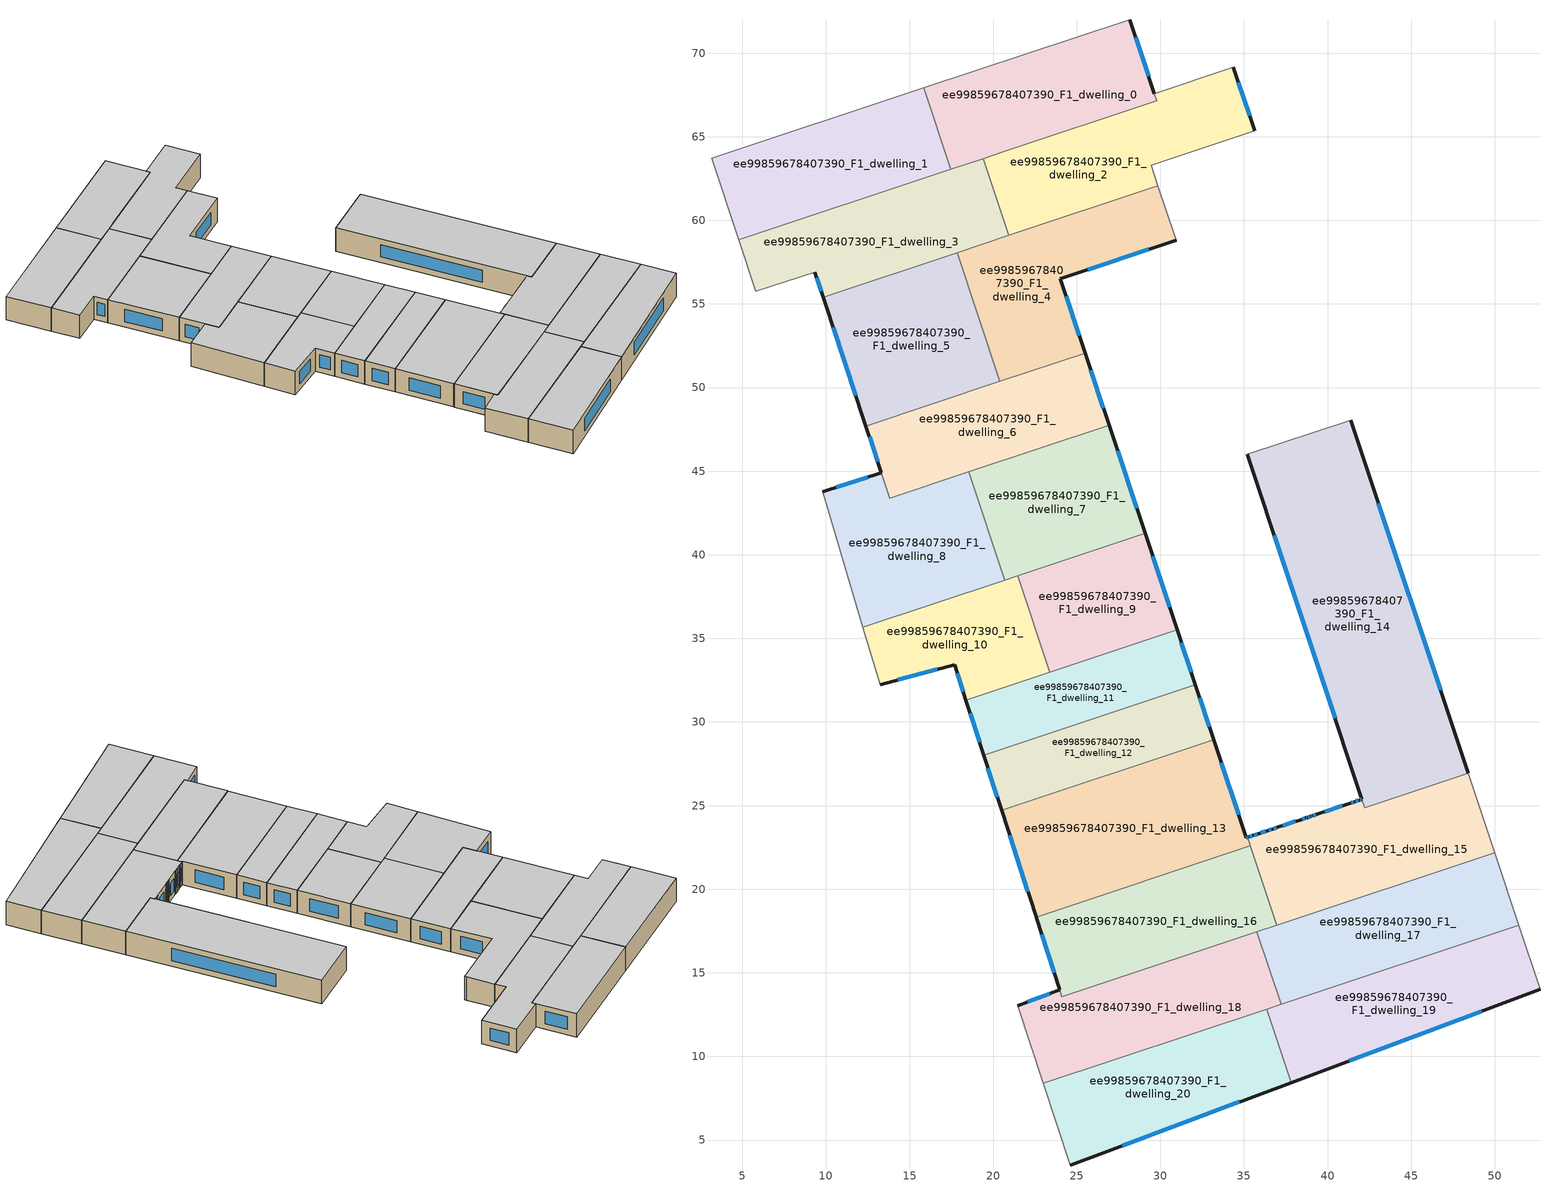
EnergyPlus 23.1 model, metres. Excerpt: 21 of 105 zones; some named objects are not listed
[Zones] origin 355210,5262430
ee99859678407390_F1_dwelling_0
 floor to ee99859678407390_F0_dwelling_0 (EU_floor_Construction): 28.17,71.99 29.78,67.15 17.46,63.05 15.84,67.92 z3
 wall outside (EU_wall_Construction): 29.64,67.58 28.17,71.99 z3:6
 wall to ee99859678407390_F1_dwelling_1 (EU_wall_Construction): 15.84,67.92 17.46,63.05 z3:6
 wall adiabatic (EU_wall_Construction): 28.17,71.99 15.84,67.92 z3:6
 wall to ee99859678407390_F1_dwelling_3 (EU_wall_Construction): 17.46,63.05 19.4,63.69 z3:6
 wall to ee99859678407390_F1_dwelling_2 (EU_wall_Construction): 20.61,64.1 29.78,67.15 29.64,67.58 / 19.4,63.69 20.61,64.09 z3:6
 window (EU_Window_Construction): 29.29,68.62 28.52,70.95 z3.7:5.3
 ceiling to ee99859678407390_F2_dwelling_0 (EU_floor_Construction): 29.78,67.15 28.17,71.99 15.84,67.92 17.46,63.05 z6
ee99859678407390_F1_dwelling_1
 floor to ee99859678407390_F0_dwelling_1 (EU_floor_Construction): 15.84,67.92 17.46,63.05 4.78,58.83 3.16,63.72 z3
 wall adiabatic (EU_wall_Construction): 15.84,67.92 3.16,63.72 4.78,58.83 z3:6
 wall to ee99859678407390_F1_dwelling_3 (EU_wall_Construction): 4.78,58.83 17.46,63.05 z3:6
 ceiling to ee99859678407390_F2_dwelling_1 (EU_floor_Construction): 17.46,63.05 15.84,67.92 3.16,63.72 4.78,58.83 z6
ee99859678407390_F1_dwelling_10
 floor to ee99859678407390_F0_dwelling_10 (EU_floor_Construction): 21.46,38.74 23.38,32.97 18.38,31.3 17.69,33.43 13.24,32.24 12.22,35.66 z3
 wall outside (EU_wall_Construction): 13.24,32.24 17.69,33.43 18.38,31.3 z3:6
 wall to ee99859678407390_F1_dwelling_9 (EU_wall_Construction): 23.38,32.97 21.46,38.74 z3:6
 wall adiabatic (EU_wall_Construction): 12.22,35.66 13.24,32.24 z3:6
 wall to ee99859678407390_F1_dwelling_8 (EU_wall_Construction): 20.7,38.49 12.22,35.66 z3:6
 wall to ee99859678407390_F1_dwelling_11 (EU_wall_Construction): 18.38,31.3 23.38,32.97 z3:6
 wall to ee99859678407390_F1_dwelling_7 (EU_wall_Construction): 21.46,38.74 20.7,38.49 z3:6
 window (EU_Window_Construction): 17.85,32.93 18.22,31.8 / 14.28,32.52 16.65,33.15 z3.7:5.3
 ceiling to ee99859678407390_F2_dwelling_10 (EU_floor_Construction): 23.38,32.97 21.46,38.74 12.22,35.66 13.24,32.24 17.69,33.43 18.38,31.3 z6
ee99859678407390_F1_dwelling_11
 floor to ee99859678407390_F0_dwelling_11 (EU_floor_Construction): 31.01,35.5 32.1,32.22 19.44,28.01 18.38,31.3 z3
 wall outside (EU_wall_Construction): 18.38,31.3 19.44,28.01 / 32.1,32.22 31.01,35.5 z3:6
 wall to ee99859678407390_F1_dwelling_12 (EU_wall_Construction): 19.44,28.01 32.1,32.22 z3:6
 wall to ee99859678407390_F1_dwelling_9 (EU_wall_Construction): 31.01,35.5 23.38,32.97 z3:6
 window (EU_Window_Construction): 18.63,30.53 19.19,28.78 / 31.84,32.99 31.26,34.73 z3.7:5.3
 ceiling to ee99859678407390_F2_dwelling_11 (EU_floor_Construction): 32.1,32.22 31.01,35.5 18.38,31.3 19.44,28.01 z6
ee99859678407390_F1_dwelling_12
 floor to ee99859678407390_F0_dwelling_12 (EU_floor_Construction): 32.1,32.22 33.19,28.94 20.51,24.72 19.44,28.01 z3
 wall outside (EU_wall_Construction): 19.44,28.01 20.51,24.72 / 33.19,28.94 32.1,32.22 z3:6
 wall to ee99859678407390_F1_dwelling_13 (EU_wall_Construction): 20.51,24.72 33.19,28.94 z3:6
 window (EU_Window_Construction): 19.69,27.24 20.26,25.49 / 32.93,29.71 32.35,31.45 z3.7:5.3
 ceiling to ee99859678407390_F2_dwelling_12 (EU_floor_Construction): 33.19,28.94 32.1,32.22 19.44,28.01 20.51,24.72 z6
ee99859678407390_F1_dwelling_13
 floor to ee99859678407390_F0_dwelling_13 (EU_floor_Construction): 33.19,28.94 35.14,23.08 35.22,23.1 35.39,22.6 22.57,18.34 22.57,18.35 20.51,24.72 z3
 wall outside (EU_wall_Construction): 20.51,24.72 22.57,18.35 22.57,18.34 / 35.22,23.1 35.14,23.08 33.19,28.94 z3:6
 wall to ee99859678407390_F1_dwelling_16 (EU_wall_Construction): 22.57,18.34 35.39,22.6 z3:6
 wall to ee99859678407390_F1_dwelling_15 (EU_wall_Construction): 35.39,22.6 35.22,23.1 z3:6
 window (EU_Window_Construction): 20.99,23.22 22.08,19.84 / 34.68,24.45 33.65,27.56 / 35.2,23.1 35.16,23.08 z3.7:5.3
 ceiling to ee99859678407390_F2_dwelling_13 (EU_floor_Construction): 35.39,22.6 35.22,23.1 35.14,23.08 33.19,28.94 20.51,24.72 22.57,18.35 22.57,18.34 z6
ee99859678407390_F1_dwelling_14
 floor to ee99859678407390_F0_dwelling_14 (EU_floor_Construction): 41.38,48.05 48.41,26.93 42.23,24.88 35.2,46 z3
 wall outside (EU_wall_Construction): 35.2,46 42.06,25.38 / 48.41,26.93 41.38,48.05 z3:6
 wall adiabatic (EU_wall_Construction): 41.38,48.05 35.2,46 z3:6
 wall to ee99859678407390_F1_dwelling_15 (EU_wall_Construction): 42.06,25.38 42.22,24.88 / 42.23,24.88 48.41,26.93 z3:6
 window (EU_Window_Construction): 36.81,41.16 40.45,30.22 / 46.76,31.89 43.03,43.09 z3.7:5.3
 ceiling to ee99859678407390_F2_dwelling_14 (EU_floor_Construction): 48.41,26.93 41.38,48.05 35.2,46 42.23,24.88 z6
ee99859678407390_F1_dwelling_15
 floor to ee99859678407390_F0_dwelling_15 (EU_floor_Construction): 48.41,26.93 49.99,22.19 36.96,17.86 35.22,23.11 35.28,23.12 35.56,23.22 35.85,23.31 35.88,23.32 36.42,23.5 36.7,23.6 36.99,23.69 38.41,24.17 38.7,24.26 38.78,24.29 39,24.36 39.07,24.38 39.35,24.48 41.35,25.14 41.63,25.23 41.92,25.33 42.06,25.38 42.22,24.88 z3
 wall outside (EU_wall_Construction): 42.06,25.38 41.92,25.33 41.63,25.23 41.35,25.14 39.35,24.48 39.07,24.38 39,24.36 38.78,24.29 38.7,24.26 38.41,24.17 36.99,23.69 36.7,23.6 36.42,23.5 35.88,23.32 35.85,23.31 35.56,23.22 35.28,23.12 35.22,23.11 z3:6
 wall adiabatic (EU_wall_Construction): 49.99,22.19 48.41,26.93 z3:6
 wall to ee99859678407390_F1_dwelling_17 (EU_wall_Construction): 36.96,17.86 49.99,22.19 z3:6
 wall to ee99859678407390_F1_dwelling_16 (EU_wall_Construction): 35.39,22.6 36.96,17.86 z3:6
 window (EU_Window_Construction): 35.26,23.12 35.23,23.11 / 35.5,23.2 35.34,23.15 / 35.78,23.29 35.63,23.24 / 36.29,23.46 36,23.37 / 36.64,23.57 36.48,23.52 / 36.92,23.67 36.77,23.62 / 38.08,24.05 37.32,23.8 / 38.63,24.24 38.48,24.19 / 38.76,24.28 38.72,24.27 / 38.95,24.34 38.83,24.3 / 39.05,24.38 39.02,24.37 / 39.29,24.45 39.13,24.4 / 40.88,24.98 39.82,24.63 / 41.56,25.21 41.41,25.16 / 41.85,25.31 41.7,25.26 / 42.02,25.36 41.95,25.34 z3.7:5.3
 ceiling to ee99859678407390_F2_dwelling_15 (EU_floor_Construction): 49.99,22.19 48.41,26.93 42.22,24.88 42.06,25.38 41.92,25.33 41.63,25.23 41.35,25.14 39.35,24.48 39.07,24.38 39,24.36 38.78,24.29 38.7,24.26 38.41,24.17 36.99,23.69 36.7,23.6 36.42,23.5 35.88,23.32 35.85,23.31 35.56,23.22 35.28,23.12 35.22,23.11 36.96,17.86 z6
ee99859678407390_F1_dwelling_16
 floor to ee99859678407390_F0_dwelling_16 (EU_floor_Construction): 35.39,22.6 36.96,17.86 24.11,13.58 22.57,18.34 z3
 wall outside (EU_wall_Construction): 22.57,18.34 23.97,13.99 z3:6
 wall to ee99859678407390_F1_dwelling_18 (EU_wall_Construction): 23.98,13.98 24.11,13.58 35.78,17.46 z3:6
 wall to ee99859678407390_F1_dwelling_17 (EU_wall_Construction): 35.78,17.46 36.96,17.86 z3:6
 window (EU_Window_Construction): 22.9,17.32 23.64,15.01 z3.7:5.3
 ceiling to ee99859678407390_F2_dwelling_16 (EU_floor_Construction): 36.96,17.86 35.39,22.6 22.57,18.34 24.11,13.58 z6
ee99859678407390_F1_dwelling_17
 floor to ee99859678407390_F0_dwelling_17 (EU_floor_Construction): 49.99,22.19 51.43,17.83 37.22,13.11 35.78,17.46 z3
 wall adiabatic (EU_wall_Construction): 51.43,17.83 49.99,22.19 z3:6
 wall to ee99859678407390_F1_dwelling_18 (EU_wall_Construction): 35.78,17.46 37.22,13.11 z3:6
 wall to ee99859678407390_F1_dwelling_19 (EU_wall_Construction): 37.22,13.11 51.43,17.83 z3:6
 ceiling to ee99859678407390_F2_dwelling_17 (EU_floor_Construction): 51.43,17.83 49.99,22.19 35.78,17.46 37.22,13.11 z6
ee99859678407390_F1_dwelling_18
 floor to ee99859678407390_F0_dwelling_18 (EU_floor_Construction): 35.78,17.46 37.22,13.11 23.01,8.38 21.47,13.04 23.98,13.98 24.11,13.58 z3
 wall outside (EU_wall_Construction): 23.98,13.98 21.47,13.04 z3:6
 wall adiabatic (EU_wall_Construction): 21.47,13.04 23.01,8.38 z3:6
 wall to ee99859678407390_F1_dwelling_20 (EU_wall_Construction): 23.01,8.38 36.36,12.82 z3:6
 wall to ee99859678407390_F1_dwelling_19 (EU_wall_Construction): 36.36,12.82 37.23,13.11 z3:6
 window (EU_Window_Construction): 23.39,13.76 22.06,13.26 z3.7:5.3
 ceiling to ee99859678407390_F2_dwelling_18 (EU_floor_Construction): 37.22,13.11 35.78,17.46 24.11,13.58 23.98,13.98 21.47,13.04 23.01,8.38 z6
ee99859678407390_F1_dwelling_19
 floor to ee99859678407390_F0_dwelling_19 (EU_floor_Construction): 51.43,17.83 52.7,14.01 37.81,8.44 36.36,12.82 z3
 wall outside (EU_wall_Construction): 37.81,8.44 52.7,14.01 z3:6
 wall adiabatic (EU_wall_Construction): 52.7,14.01 51.43,17.83 z3:6
 wall to ee99859678407390_F1_dwelling_20 (EU_wall_Construction): 36.36,12.82 37.81,8.44 z3:6
 window (EU_Window_Construction): 41.31,9.75 49.21,12.7 z3.7:5.3
 ceiling to ee99859678407390_F2_dwelling_19 (EU_floor_Construction): 52.7,14.01 51.43,17.83 36.36,12.82 37.81,8.44 z6
ee99859678407390_F1_dwelling_2
 floor to ee99859678407390_F0_dwelling_2 (EU_floor_Construction): 34.37,69.14 35.63,65.35 29.45,63.31 29.86,62.07 20.92,59.1 19.4,63.69 29.78,67.15 29.64,67.58 z3
 wall outside (EU_wall_Construction): 35.63,65.35 34.37,69.14 z3:6
 wall adiabatic (EU_wall_Construction): 29.86,62.07 29.45,63.31 35.63,65.35 / 34.37,69.14 29.64,67.58 z3:6
 wall to ee99859678407390_F1_dwelling_3 (EU_wall_Construction): 19.4,63.69 20.92,59.1 z3:6
 wall to ee99859678407390_F1_dwelling_4 (EU_wall_Construction): 20.92,59.1 29.86,62.07 z3:6
 window (EU_Window_Construction): 35.34,66.24 34.67,68.25 z3.7:5.3
 ceiling to ee99859678407390_F2_dwelling_2 (EU_floor_Construction): 35.63,65.35 34.37,69.14 29.64,67.58 29.78,67.15 19.4,63.69 20.92,59.1 29.86,62.07 29.45,63.31 z6
ee99859678407390_F1_dwelling_20
 floor to ee99859678407390_F0_dwelling_20 (EU_floor_Construction): 36.36,12.82 37.81,8.44 24.62,3.5 23.01,8.38 z3
 wall outside (EU_wall_Construction): 24.62,3.5 37.81,8.44 z3:6
 wall adiabatic (EU_wall_Construction): 23.01,8.38 24.62,3.5 z3:6
 window (EU_Window_Construction): 27.72,4.66 34.72,7.28 z3.7:5.3
 ceiling to ee99859678407390_F2_dwelling_20 (EU_floor_Construction): 37.81,8.44 36.36,12.82 23.01,8.38 24.62,3.5 z6
ee99859678407390_F1_dwelling_3
 floor to ee99859678407390_F0_dwelling_3 (EU_floor_Construction): 19.4,63.69 20.92,59.1 9.83,55.41 9.33,56.91 5.81,55.75 4.78,58.83 z3
 wall outside (EU_wall_Construction): 9.33,56.91 9.83,55.41 z3:6
 wall adiabatic (EU_wall_Construction): 4.78,58.83 5.81,55.75 9.33,56.91 z3:6
 wall to ee99859678407390_F1_dwelling_5 (EU_wall_Construction): 9.83,55.41 17.85,58.08 z3:6
 wall to ee99859678407390_F1_dwelling_4 (EU_wall_Construction): 17.85,58.08 20.92,59.1 z3:6
 window (EU_Window_Construction): 9.45,56.56 9.71,55.76 z3.7:5.3
 ceiling to ee99859678407390_F2_dwelling_3 (EU_floor_Construction): 20.92,59.1 19.4,63.69 4.78,58.83 5.81,55.75 9.33,56.91 9.83,55.41 z6
ee99859678407390_F1_dwelling_4
 floor to ee99859678407390_F0_dwelling_4 (EU_floor_Construction): 29.86,62.07 30.88,58.98 30.94,58.8 24.02,56.51 25.5,52.06 20.41,50.37 17.85,58.08 z3
 wall outside (EU_wall_Construction): 25.5,52.06 24.02,56.51 30.94,58.8 z3:6
 wall to ee99859678407390_F1_dwelling_5 (EU_wall_Construction): 17.85,58.08 20.41,50.37 z3:6
 wall adiabatic (EU_wall_Construction): 30.94,58.8 30.88,58.98 29.86,62.07 z3:6
 wall to ee99859678407390_F1_dwelling_6 (EU_wall_Construction): 20.41,50.37 25.5,52.06 z3:6
 window (EU_Window_Construction): 25.65,57.05 29.32,58.26 / 25.15,53.1 24.37,55.47 z3.7:5.3
 ceiling to ee99859678407390_F2_dwelling_4 (EU_floor_Construction): 25.5,52.06 24.02,56.51 30.94,58.8 30.88,58.98 29.86,62.07 17.85,58.08 20.41,50.37 z6
ee99859678407390_F1_dwelling_5
 floor to ee99859678407390_F0_dwelling_5 (EU_floor_Construction): 17.85,58.08 20.41,50.37 12.39,47.7 9.83,55.41 z3
 wall outside (EU_wall_Construction): 9.83,55.41 12.39,47.7 z3:6
 wall to ee99859678407390_F1_dwelling_6 (EU_wall_Construction): 12.39,47.7 20.41,50.36 z3:6
 window (EU_Window_Construction): 10.43,53.6 11.79,49.51 z3.7:5.3
 ceiling to ee99859678407390_F2_dwelling_5 (EU_floor_Construction): 20.41,50.37 17.85,58.08 9.83,55.41 12.39,47.7 z6
ee99859678407390_F1_dwelling_6
 floor to ee99859678407390_F0_dwelling_6 (EU_floor_Construction): 25.5,52.06 26.93,47.75 13.83,43.39 12.39,47.7 z3
 wall outside (EU_wall_Construction): 12.39,47.7 13.32,44.92 / 26.93,47.75 25.5,52.06 z3:6
 wall to ee99859678407390_F1_dwelling_8 (EU_wall_Construction): 13.32,44.91 13.82,43.39 / 13.83,43.39 18.55,44.96 z3:6
 wall to ee99859678407390_F1_dwelling_7 (EU_wall_Construction): 18.55,44.96 26.93,47.75 z3:6
 window (EU_Window_Construction): 12.61,47.05 13.1,45.57 / 26.6,48.76 25.84,51.05 z3.7:5.3
 ceiling to ee99859678407390_F2_dwelling_6 (EU_floor_Construction): 26.93,47.75 25.5,52.06 12.39,47.7 13.83,43.39 z6
ee99859678407390_F1_dwelling_7
 floor to ee99859678407390_F0_dwelling_7 (EU_floor_Construction): 26.93,47.75 29.09,41.27 20.7,38.49 18.55,44.96 z3
 wall outside (EU_wall_Construction): 29.09,41.27 26.93,47.75 z3:6
 wall to ee99859678407390_F1_dwelling_8 (EU_wall_Construction): 18.55,44.96 20.7,38.49 z3:6
 wall to ee99859678407390_F1_dwelling_9 (EU_wall_Construction): 21.46,38.74 29.09,41.27 z3:6
 window (EU_Window_Construction): 28.58,42.8 27.44,46.23 z3.7:5.3
 ceiling to ee99859678407390_F2_dwelling_7 (EU_floor_Construction): 29.09,41.27 26.93,47.75 18.55,44.96 20.7,38.49 z6
ee99859678407390_F1_dwelling_8
 floor to ee99859678407390_F0_dwelling_8 (EU_floor_Construction): 18.55,44.96 20.7,38.49 12.22,35.66 9.8,43.75 13.32,44.91 13.82,43.39 z3
 wall outside (EU_wall_Construction): 13.32,44.91 9.8,43.75 z3:6
 wall adiabatic (EU_wall_Construction): 9.8,43.75 12.22,35.66 z3:6
 window (EU_Window_Construction): 12.49,44.64 10.63,44.03 z3.7:5.3
 ceiling to ee99859678407390_F2_dwelling_8 (EU_floor_Construction): 20.7,38.49 18.55,44.96 13.82,43.39 13.32,44.91 9.8,43.75 12.22,35.66 z6
ee99859678407390_F1_dwelling_9
 floor to ee99859678407390_F0_dwelling_9 (EU_floor_Construction): 29.09,41.27 31.01,35.5 23.38,32.97 21.46,38.74 z3
 wall outside (EU_wall_Construction): 31.01,35.5 29.09,41.27 z3:6
 window (EU_Window_Construction): 30.56,36.86 29.54,39.92 z3.7:5.3
 ceiling to ee99859678407390_F2_dwelling_9 (EU_floor_Construction): 31.01,35.5 29.09,41.27 21.46,38.74 23.38,32.97 z6
[Building]
EU S2 Campaign: North Axis=0; Terrain=City; Solar Distribution=FullExterior
[Site:Location]
Budapest.Ferenc.Liszt.Intl.AP: Latitude=47.437; Longitude=19.256; Time Zone=1; Elevation=185
[SizingPeriod:WeatherFileDays]
AnnualSizingPeriod: Begin Month=1; Begin Day of Month=1; End Month=12; End Day of Month=31; Day of Week for Start Day=Monday; Use Weather File Daylight Saving Period=No; Use Weather File Rain and Snow Indicators=No
[MATERIAL]
EU_InternalMass_Material: Roughness=MediumRough; Thickness=0.1; Conductivity=1; Density=1800; Specific Heat=900; Thermal Absorptance=0.9; Solar Absorptance=0.7; Visible Absorptance=0.7
[MATERIAL:NOMASS] Roughness=MediumRough; Thermal Absorptance=0.9; Solar Absorptance=0.7; Visible Absorptance=0.7
Name | Thermal Resistance
EU_wall_NoMass | 0.832559
EU_floor_NoMass | 0.872794
[WINDOWMATERIAL:SIMPLEGLAZINGSYSTEM]
EU_Window_SimpleGlazing: UFactor=2.79869; Solar Heat Gain Coefficient=0.75; Visible Transmittance=0.75
[CONSTRUCTION]
EU_wall_Construction: EU_wall_NoMass
EU_floor_Construction: EU_floor_NoMass
EU_Window_Construction: EU_Window_SimpleGlazing
EU_InternalMass_Construction: EU_InternalMass_Material
[ZONE] Type=1; Multiplier=1; Ceiling Height=autocalculate; Floor Area=autocalculate; Part of Total Floor Area=Yes
Name | Volume
ee99859678407390_F1_dwelling_0 | 199.211
ee99859678407390_F1_dwelling_1 | 206.01
ee99859678407390_F1_dwelling_10 | 146.577
ee99859678407390_F1_dwelling_11 | 138.333
ee99859678407390_F1_dwelling_12 | 138.451
ee99859678407390_F1_dwelling_13 | 269.72
ee99859678407390_F1_dwelling_14 | 435.014
ee99859678407390_F1_dwelling_15 | 217.399
ee99859678407390_F1_dwelling_16 | 202.817
ee99859678407390_F1_dwelling_17 | 206.001
ee99859678407390_F1_dwelling_18 | 208.926
ee99859678407390_F1_dwelling_19 | 205.997
ee99859678407390_F1_dwelling_2 | 212.802
ee99859678407390_F1_dwelling_20 | 206
ee99859678407390_F1_dwelling_3 | 205.986
ee99859678407390_F1_dwelling_4 | 205.993
ee99859678407390_F1_dwelling_5 | 205.978
ee99859678407390_F1_dwelling_6 | 188.025
ee99859678407390_F1_dwelling_7 | 181
ee99859678407390_F1_dwelling_8 | 198.961
ee99859678407390_F1_dwelling_9 | 146.588
[INTERNALMASS] Construction=EU_InternalMass_Construction
Name | Zone or ZoneList | Surface Area
ee99859678407390_F1_dwelling_0_EU_InternalMass | ee99859678407390_F1_dwelling_0 | 66.4057
ee99859678407390_F1_dwelling_1_EU_InternalMass | ee99859678407390_F1_dwelling_1 | 68.6711
ee99859678407390_F1_dwelling_2_EU_InternalMass | ee99859678407390_F1_dwelling_2 | 70.9336
ee99859678407390_F1_dwelling_3_EU_InternalMass | ee99859678407390_F1_dwelling_3 | 68.6622
ee99859678407390_F1_dwelling_4_EU_InternalMass | ee99859678407390_F1_dwelling_4 | 68.6645
ee99859678407390_F1_dwelling_5_EU_InternalMass | ee99859678407390_F1_dwelling_5 | 68.6596
ee99859678407390_F1_dwelling_6_EU_InternalMass | ee99859678407390_F1_dwelling_6 | 62.6867
ee99859678407390_F1_dwelling_7_EU_InternalMass | ee99859678407390_F1_dwelling_7 | 60.3334
ee99859678407390_F1_dwelling_8_EU_InternalMass | ee99859678407390_F1_dwelling_8 | 66.3204
ee99859678407390_F1_dwelling_9_EU_InternalMass | ee99859678407390_F1_dwelling_9 | 48.8613
ee99859678407390_F1_dwelling_10_EU_InternalMass | ee99859678407390_F1_dwelling_10 | 48.8581
ee99859678407390_F1_dwelling_11_EU_InternalMass | ee99859678407390_F1_dwelling_11 | 46.1108
ee99859678407390_F1_dwelling_12_EU_InternalMass | ee99859678407390_F1_dwelling_12 | 46.1502
ee99859678407390_F1_dwelling_13_EU_InternalMass | ee99859678407390_F1_dwelling_13 | 89.9051
ee99859678407390_F1_dwelling_14_EU_InternalMass | ee99859678407390_F1_dwelling_14 | 145.046
ee99859678407390_F1_dwelling_15_EU_InternalMass | ee99859678407390_F1_dwelling_15 | 72.4637
ee99859678407390_F1_dwelling_16_EU_InternalMass | ee99859678407390_F1_dwelling_16 | 67.6179
ee99859678407390_F1_dwelling_17_EU_InternalMass | ee99859678407390_F1_dwelling_17 | 68.667
ee99859678407390_F1_dwelling_18_EU_InternalMass | ee99859678407390_F1_dwelling_18 | 69.6415
ee99859678407390_F1_dwelling_19_EU_InternalMass | ee99859678407390_F1_dwelling_19 | 68.6655
ee99859678407390_F1_dwelling_20_EU_InternalMass | ee99859678407390_F1_dwelling_20 | 68.6669
[OTHEREQUIPMENT] Fuel Type=Electricity; Design Level Calculation Method=Watts/Area; Power per Zone Floor Area=1; Fraction Latent=0; Fraction Radiant=0; Fraction Lost=0; Carbon Dioxide Generation Rate=0; EndUse Subcategory=EU_Step8_InternalGains
Name | Zone or ZoneList or Space or SpaceList | Schedule
EU_Step8_InternalGain_ee99859678407390_F1_dwelling_0_f000 | ee99859678407390_F1_dwelling_0 | EU_Step8_GainSchedule_ee99859678407390_F1_dwelling_0_f000
EU_Step8_InternalGain_ee99859678407390_F1_dwelling_1_f000 | ee99859678407390_F1_dwelling_1 | EU_Step8_GainSchedule_ee99859678407390_F1_dwelling_1_f000
EU_Step8_InternalGain_ee99859678407390_F1_dwelling_2_f000 | ee99859678407390_F1_dwelling_2 | EU_Step8_GainSchedule_ee99859678407390_F1_dwelling_2_f000
EU_Step8_InternalGain_ee99859678407390_F1_dwelling_3_f000 | ee99859678407390_F1_dwelling_3 | EU_Step8_GainSchedule_ee99859678407390_F1_dwelling_3_f000
EU_Step8_InternalGain_ee99859678407390_F1_dwelling_4_f000 | ee99859678407390_F1_dwelling_4 | EU_Step8_GainSchedule_ee99859678407390_F1_dwelling_4_f000
EU_Step8_InternalGain_ee99859678407390_F1_dwelling_5_f000 | ee99859678407390_F1_dwelling_5 | EU_Step8_GainSchedule_ee99859678407390_F1_dwelling_5_f000
EU_Step8_InternalGain_ee99859678407390_F1_dwelling_6_f000 | ee99859678407390_F1_dwelling_6 | EU_Step8_GainSchedule_ee99859678407390_F1_dwelling_6_f000
EU_Step8_InternalGain_ee99859678407390_F1_dwelling_7_f000 | ee99859678407390_F1_dwelling_7 | EU_Step8_GainSchedule_ee99859678407390_F1_dwelling_7_f000
EU_Step8_InternalGain_ee99859678407390_F1_dwelling_8_f000 | ee99859678407390_F1_dwelling_8 | EU_Step8_GainSchedule_ee99859678407390_F1_dwelling_8_f000
EU_Step8_InternalGain_ee99859678407390_F1_dwelling_9_f000 | ee99859678407390_F1_dwelling_9 | EU_Step8_GainSchedule_ee99859678407390_F1_dwelling_9_f000
EU_Step8_InternalGain_ee99859678407390_F1_dwelling_10_f000 | ee99859678407390_F1_dwelling_10 | EU_Step8_GainSchedule_ee99859678407390_F1_dwelling_10_f000
EU_Step8_InternalGain_ee99859678407390_F1_dwelling_11_f000 | ee99859678407390_F1_dwelling_11 | EU_Step8_GainSchedule_ee99859678407390_F1_dwelling_11_f000
EU_Step8_InternalGain_ee99859678407390_F1_dwelling_12_f000 | ee99859678407390_F1_dwelling_12 | EU_Step8_GainSchedule_ee99859678407390_F1_dwelling_12_f000
EU_Step8_InternalGain_ee99859678407390_F1_dwelling_13_f000 | ee99859678407390_F1_dwelling_13 | EU_Step8_GainSchedule_ee99859678407390_F1_dwelling_13_f000
EU_Step8_InternalGain_ee99859678407390_F1_dwelling_14_f000 | ee99859678407390_F1_dwelling_14 | EU_Step8_GainSchedule_ee99859678407390_F1_dwelling_14_f000
EU_Step8_InternalGain_ee99859678407390_F1_dwelling_15_f000 | ee99859678407390_F1_dwelling_15 | EU_Step8_GainSchedule_ee99859678407390_F1_dwelling_15_f000
EU_Step8_InternalGain_ee99859678407390_F1_dwelling_16_f000 | ee99859678407390_F1_dwelling_16 | EU_Step8_GainSchedule_ee99859678407390_F1_dwelling_16_f000
EU_Step8_InternalGain_ee99859678407390_F1_dwelling_17_f000 | ee99859678407390_F1_dwelling_17 | EU_Step8_GainSchedule_ee99859678407390_F1_dwelling_17_f000
EU_Step8_InternalGain_ee99859678407390_F1_dwelling_18_f000 | ee99859678407390_F1_dwelling_18 | EU_Step8_GainSchedule_ee99859678407390_F1_dwelling_18_f000
EU_Step8_InternalGain_ee99859678407390_F1_dwelling_19_f000 | ee99859678407390_F1_dwelling_19 | EU_Step8_GainSchedule_ee99859678407390_F1_dwelling_19_f000
EU_Step8_InternalGain_ee99859678407390_F1_dwelling_20_f000 | ee99859678407390_F1_dwelling_20 | EU_Step8_GainSchedule_ee99859678407390_F1_dwelling_20_f000
[ZONEVENTILATION:DESIGNFLOWRATE] Schedule=EU_AlwaysOn; Design Flow Rate Calculation Method=AirChanges/Hour; Air Changes per Hour=0.475469; Ventilation Type=Natural; Fan Pressure Rise=0; Fan Total Efficiency=1; Constant Term Coefficient=1; Temperature Term Coefficient=0; Velocity Term Coefficient=0; Velocity Squared Term Coefficient=0; Minimum Indoor Temperature=-100; Maximum Indoor Temperature=100; Delta Temperature=-100; Minimum Outdoor Temperature=-100; Maximum Outdoor Temperature=100; Maximum Wind Speed=40
Name | Zone or ZoneList or Space or SpaceList
EU_ConstantAir_ee99859678407390_F1_dwelling_0 | ee99859678407390_F1_dwelling_0
EU_ConstantAir_ee99859678407390_F1_dwelling_1 | ee99859678407390_F1_dwelling_1
EU_ConstantAir_ee99859678407390_F1_dwelling_2 | ee99859678407390_F1_dwelling_2
EU_ConstantAir_ee99859678407390_F1_dwelling_3 | ee99859678407390_F1_dwelling_3
EU_ConstantAir_ee99859678407390_F1_dwelling_4 | ee99859678407390_F1_dwelling_4
EU_ConstantAir_ee99859678407390_F1_dwelling_5 | ee99859678407390_F1_dwelling_5
EU_ConstantAir_ee99859678407390_F1_dwelling_6 | ee99859678407390_F1_dwelling_6
EU_ConstantAir_ee99859678407390_F1_dwelling_7 | ee99859678407390_F1_dwelling_7
EU_ConstantAir_ee99859678407390_F1_dwelling_8 | ee99859678407390_F1_dwelling_8
EU_ConstantAir_ee99859678407390_F1_dwelling_9 | ee99859678407390_F1_dwelling_9
EU_ConstantAir_ee99859678407390_F1_dwelling_10 | ee99859678407390_F1_dwelling_10
EU_ConstantAir_ee99859678407390_F1_dwelling_11 | ee99859678407390_F1_dwelling_11
EU_ConstantAir_ee99859678407390_F1_dwelling_12 | ee99859678407390_F1_dwelling_12
EU_ConstantAir_ee99859678407390_F1_dwelling_13 | ee99859678407390_F1_dwelling_13
EU_ConstantAir_ee99859678407390_F1_dwelling_14 | ee99859678407390_F1_dwelling_14
EU_ConstantAir_ee99859678407390_F1_dwelling_15 | ee99859678407390_F1_dwelling_15
EU_ConstantAir_ee99859678407390_F1_dwelling_16 | ee99859678407390_F1_dwelling_16
EU_ConstantAir_ee99859678407390_F1_dwelling_17 | ee99859678407390_F1_dwelling_17
EU_ConstantAir_ee99859678407390_F1_dwelling_18 | ee99859678407390_F1_dwelling_18
EU_ConstantAir_ee99859678407390_F1_dwelling_19 | ee99859678407390_F1_dwelling_19
EU_ConstantAir_ee99859678407390_F1_dwelling_20 | ee99859678407390_F1_dwelling_20
[HVACTEMPLATE:ZONE:IDEALLOADSAIRSYSTEM] System Availability Schedule=EU_AlwaysOn; Maximum Heating Supply Air Temperature=50; Minimum Cooling Supply Air Temperature=13; Maximum Heating Supply Air Humidity Ratio=0.0156; Minimum Cooling Supply Air Humidity Ratio=0.0077; Heating Limit=NoLimit; Cooling Limit=NoLimit; Heating Availability Schedule=EU_AlwaysOn; Cooling Availability Schedule=EU_CoolingOff; Dehumidification Control Type=ConstantSensibleHeatRatio; Cooling Sensible Heat Ratio=0.7; Dehumidification Setpoint=60; Humidification Control Type=None; Humidification Setpoint=30; Outdoor Air Method=None; Outdoor Air Flow Rate per Person=0.00944; Outdoor Air Flow Rate per Zone Floor Area=0; Outdoor Air Flow Rate per Zone=0; Demand Controlled Ventilation Type=None; Outdoor Air Economizer Type=NoEconomizer; Heat Recovery Type=None; Sensible Heat Recovery Effectiveness=0.7; Latent Heat Recovery Effectiveness=0.65
Name | Template Thermostat
ee99859678407390_F1_dwelling_0 | EU_HeatOnly_ee99859678407390_F1_dwelling_0
ee99859678407390_F1_dwelling_1 | EU_HeatOnly_ee99859678407390_F1_dwelling_1
ee99859678407390_F1_dwelling_2 | EU_HeatOnly_ee99859678407390_F1_dwelling_2
ee99859678407390_F1_dwelling_3 | EU_HeatOnly_ee99859678407390_F1_dwelling_3
ee99859678407390_F1_dwelling_4 | EU_HeatOnly_ee99859678407390_F1_dwelling_4
ee99859678407390_F1_dwelling_5 | EU_HeatOnly_ee99859678407390_F1_dwelling_5
ee99859678407390_F1_dwelling_6 | EU_HeatOnly_ee99859678407390_F1_dwelling_6
ee99859678407390_F1_dwelling_7 | EU_HeatOnly_ee99859678407390_F1_dwelling_7
ee99859678407390_F1_dwelling_8 | EU_HeatOnly_ee99859678407390_F1_dwelling_8
ee99859678407390_F1_dwelling_9 | EU_HeatOnly_ee99859678407390_F1_dwelling_9
ee99859678407390_F1_dwelling_10 | EU_HeatOnly_ee99859678407390_F1_dwelling_10
ee99859678407390_F1_dwelling_11 | EU_HeatOnly_ee99859678407390_F1_dwelling_11
ee99859678407390_F1_dwelling_12 | EU_HeatOnly_ee99859678407390_F1_dwelling_12
ee99859678407390_F1_dwelling_13 | EU_HeatOnly_ee99859678407390_F1_dwelling_13
ee99859678407390_F1_dwelling_14 | EU_HeatOnly_ee99859678407390_F1_dwelling_14
ee99859678407390_F1_dwelling_15 | EU_HeatOnly_ee99859678407390_F1_dwelling_15
ee99859678407390_F1_dwelling_16 | EU_HeatOnly_ee99859678407390_F1_dwelling_16
ee99859678407390_F1_dwelling_17 | EU_HeatOnly_ee99859678407390_F1_dwelling_17
ee99859678407390_F1_dwelling_18 | EU_HeatOnly_ee99859678407390_F1_dwelling_18
ee99859678407390_F1_dwelling_19 | EU_HeatOnly_ee99859678407390_F1_dwelling_19
ee99859678407390_F1_dwelling_20 | EU_HeatOnly_ee99859678407390_F1_dwelling_20
[SIZING:ZONE] Zone Cooling Design Supply Air Temperature Input Method=SupplyAirTemperature; Zone Cooling Design Supply Air Temperature=13; Zone Heating Design Supply Air Temperature Input Method=SupplyAirTemperature; Zone Heating Design Supply Air Temperature=50; Zone Cooling Design Supply Air Humidity Ratio=0.008; Zone Heating Design Supply Air Humidity Ratio=0.008; Cooling Design Air Flow Method=DesignDay; Cooling Design Air Flow Rate=0; Cooling Minimum Air Flow per Zone Floor Area=0.000762; Cooling Minimum Air Flow=0; Cooling Minimum Air Flow Fraction=0.2; Heating Design Air Flow Method=DesignDay; Heating Design Air Flow Rate=0; Heating Maximum Air Flow per Zone Floor Area=0.002032; Heating Maximum Air Flow=0.141576; Heating Maximum Air Flow Fraction=0.3; Account for Dedicated Outdoor Air System=No; Dedicated Outdoor Air System Control Strategy=NeutralSupplyAir; Dedicated Outdoor Air Low Setpoint Temperature for Design=autosize; Dedicated Outdoor Air High Setpoint Temperature for Design=autosize; Zone Load Sizing Method=Sensible Load Only No Latent Load; Zone Latent Cooling Design Supply Air Humidity Ratio Input Method=HumidityRatioDifference; Zone Cooling Design Supply Air Humidity Ratio Difference=0.005; Zone Latent Heating Design Supply Air Humidity Ratio Input Method=HumidityRatioDifference; Zone Humidification Design Supply Air Humidity Ratio Difference=0.005
ee99859678407390_F1_dwelling_0; ee99859678407390_F1_dwelling_1; ee99859678407390_F1_dwelling_2; ee99859678407390_F1_dwelling_3; ee99859678407390_F1_dwelling_4; ee99859678407390_F1_dwelling_5; ee99859678407390_F1_dwelling_6; ee99859678407390_F1_dwelling_7; ee99859678407390_F1_dwelling_8; ee99859678407390_F1_dwelling_9; ee99859678407390_F1_dwelling_10; ee99859678407390_F1_dwelling_11; ee99859678407390_F1_dwelling_12; ee99859678407390_F1_dwelling_13; ee99859678407390_F1_dwelling_14; ee99859678407390_F1_dwelling_15; ee99859678407390_F1_dwelling_16; ee99859678407390_F1_dwelling_17; ee99859678407390_F1_dwelling_18; ee99859678407390_F1_dwelling_19; ee99859678407390_F1_dwelling_20
[SCHEDULE:CONSTANT]
Name | Hourly Value
EU_AlwaysOn | 1
EU_CoolingOff | 0
[SCHEDULE:FILE] Column Number=1; Rows to Skip at Top=0; Number of Hours of Data=8760; Column Separator=Comma; Interpolate to Timestep=No; Minutes per Item=60; Adjust Schedule for Daylight Savings=Yes
Name | File
EU_Step8_GainSchedule_ee99859678407390_F1_dwelling_0_f000 | ../../schedules/ee99859678407390/ee99859678407390_F1_dwelling_0_f000_gain.csv
EU_Step8_GainSchedule_ee99859678407390_F1_dwelling_1_f000 | ../../schedules/ee99859678407390/ee99859678407390_F1_dwelling_1_f000_gain.csv
EU_Step8_GainSchedule_ee99859678407390_F1_dwelling_2_f000 | ../../schedules/ee99859678407390/ee99859678407390_F1_dwelling_2_f000_gain.csv
EU_Step8_GainSchedule_ee99859678407390_F1_dwelling_3_f000 | ../../schedules/ee99859678407390/ee99859678407390_F1_dwelling_3_f000_gain.csv
EU_Step8_GainSchedule_ee99859678407390_F1_dwelling_4_f000 | ../../schedules/ee99859678407390/ee99859678407390_F1_dwelling_4_f000_gain.csv
EU_Step8_GainSchedule_ee99859678407390_F1_dwelling_5_f000 | ../../schedules/ee99859678407390/ee99859678407390_F1_dwelling_5_f000_gain.csv
EU_Step8_GainSchedule_ee99859678407390_F1_dwelling_6_f000 | ../../schedules/ee99859678407390/ee99859678407390_F1_dwelling_6_f000_gain.csv
EU_Step8_GainSchedule_ee99859678407390_F1_dwelling_7_f000 | ../../schedules/ee99859678407390/ee99859678407390_F1_dwelling_7_f000_gain.csv
EU_Step8_GainSchedule_ee99859678407390_F1_dwelling_8_f000 | ../../schedules/ee99859678407390/ee99859678407390_F1_dwelling_8_f000_gain.csv
EU_Step8_GainSchedule_ee99859678407390_F1_dwelling_9_f000 | ../../schedules/ee99859678407390/ee99859678407390_F1_dwelling_9_f000_gain.csv
EU_Step8_GainSchedule_ee99859678407390_F1_dwelling_10_f000 | ../../schedules/ee99859678407390/ee99859678407390_F1_dwelling_10_f000_gain.csv
EU_Step8_GainSchedule_ee99859678407390_F1_dwelling_11_f000 | ../../schedules/ee99859678407390/ee99859678407390_F1_dwelling_11_f000_gain.csv
EU_Step8_GainSchedule_ee99859678407390_F1_dwelling_12_f000 | ../../schedules/ee99859678407390/ee99859678407390_F1_dwelling_12_f000_gain.csv
EU_Step8_GainSchedule_ee99859678407390_F1_dwelling_13_f000 | ../../schedules/ee99859678407390/ee99859678407390_F1_dwelling_13_f000_gain.csv
EU_Step8_GainSchedule_ee99859678407390_F1_dwelling_14_f000 | ../../schedules/ee99859678407390/ee99859678407390_F1_dwelling_14_f000_gain.csv
EU_Step8_GainSchedule_ee99859678407390_F1_dwelling_15_f000 | ../../schedules/ee99859678407390/ee99859678407390_F1_dwelling_15_f000_gain.csv
EU_Step8_GainSchedule_ee99859678407390_F1_dwelling_16_f000 | ../../schedules/ee99859678407390/ee99859678407390_F1_dwelling_16_f000_gain.csv
EU_Step8_GainSchedule_ee99859678407390_F1_dwelling_17_f000 | ../../schedules/ee99859678407390/ee99859678407390_F1_dwelling_17_f000_gain.csv
EU_Step8_GainSchedule_ee99859678407390_F1_dwelling_18_f000 | ../../schedules/ee99859678407390/ee99859678407390_F1_dwelling_18_f000_gain.csv
EU_Step8_GainSchedule_ee99859678407390_F1_dwelling_19_f000 | ../../schedules/ee99859678407390/ee99859678407390_F1_dwelling_19_f000_gain.csv
EU_Step8_GainSchedule_ee99859678407390_F1_dwelling_20_f000 | ../../schedules/ee99859678407390/ee99859678407390_F1_dwelling_20_f000_gain.csv
